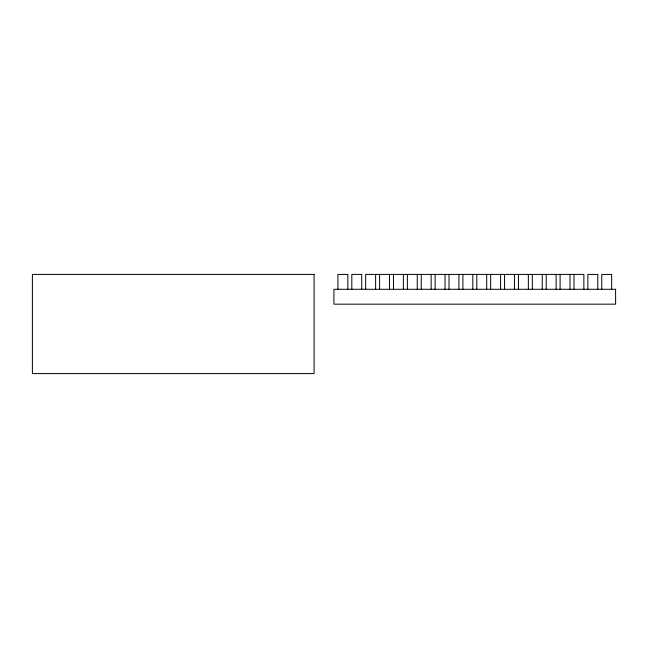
<?xml version="1.0" encoding="UTF-8"?>
<svg xmlns="http://www.w3.org/2000/svg" width="648" height="648" viewBox="0 0 648 648"><rect width="100%" height="100%" fill="white"/><g stroke="black" fill="none" stroke-linecap="round" stroke-linejoin="round"><path stroke-width="0.97" d="M611.672 289.283L611.672 274.412L601.757 274.412L601.757 289.283M597.788 289.283L597.788 274.412L587.866 274.412L587.866 289.283M583.864 289.283L583.864 274.412L365.658 274.412L365.658 289.283M573.982 274.412L573.982 289.283M570.013 274.412L570.013 289.283M560.099 274.412L560.099 289.283M556.13 274.412L556.13 289.283M546.215 274.412L546.215 289.283M542.246 274.412L542.246 289.283M532.324 274.412L532.324 289.283M528.355 274.412L528.355 289.283M518.441 274.412L518.441 289.283M514.471 274.412L514.471 289.283M504.557 274.412L504.557 289.283M500.588 274.412L500.588 289.283M490.666 274.412L490.666 289.283M486.705 274.412L486.705 289.283M476.782 274.412L476.782 289.283M472.813 274.412L472.813 289.283M462.899 274.412L462.899 289.283M458.93 274.412L458.93 289.283M449.015 274.412L449.015 289.283M445.046 274.412L445.046 289.283M435.124 274.412L435.124 289.283M431.155 274.412L431.155 289.283M421.24 274.412L421.24 289.283M417.272 274.412L417.272 289.283M407.357 274.412L407.357 289.283M403.388 274.412L403.388 289.283M393.466 274.412L393.466 289.283M389.505 274.412L389.505 289.283M379.582 274.412L379.582 289.283M375.613 274.412L375.613 289.283M361.73 289.283L361.73 274.412L351.815 274.412L351.815 289.283M347.846 289.283L347.846 274.412L337.924 274.412L337.924 289.283M314.086 274.412L32.4 274.412L32.4 373.588L314.086 373.588L314.086 274.412M615.6 289.283L333.914 289.283L333.914 304.163L615.6 304.163L615.6 289.283"/></g></svg>
